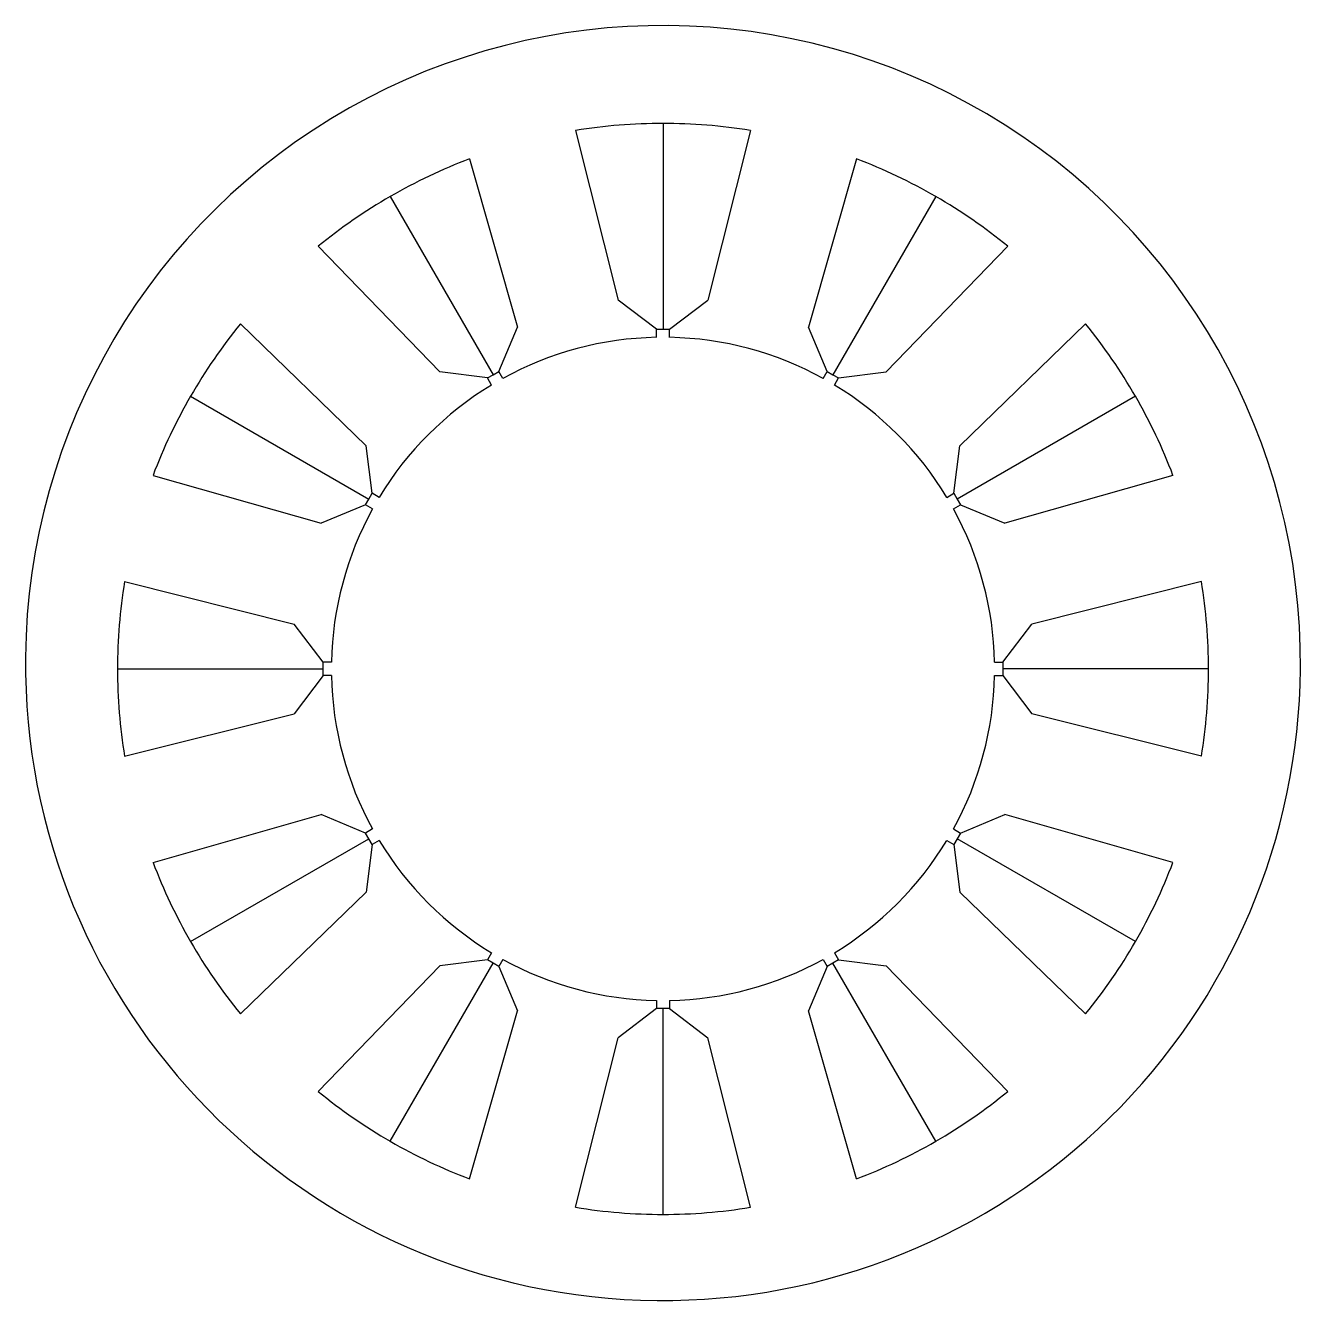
# Model space of a CAD drawing. Extents: x -43.3 to 43.3, y -42.9 to 43.7.
import ezdxf

# ---------------------------------------------------------------- set-up
doc = ezdxf.new("R2010")
doc.units = 0
doc.layers.add('default', color=7, linetype='CONTINUOUS')
doc.layers.add('layer1', color=7, linetype='CONTINUOUS')

msp = doc.modelspace()

# ---------------------------------------------------------------- linework, layer by layer
at = {"layer": 'default'}
for centre, radius, start, end in [((0, 0.4), 43.252, 359.47011, 179.47011), ((0, 0), 22.5, 91.14599, 118.85401), ((0, 0), 22.5, 61.14599, 88.85401), ((0, 0), 22.5, 121.14599, 148.85401), ((0, 0), 22.5, 31.14599, 58.85401), ((0, 0), 22.5, 151.14599, 178.85401), ((0, 0), 22.5, 1.14599, 28.85401), ((0, 0.4), 43.252, 179.47011, 269.47011), ((0, 0.4), 43.252, 269.47011, 359.47011), ((0, 0), 22.5, 181.14599, 208.85401), ((0, 0), 22.5, 331.14599, 358.85401), ((0, 0), 22.5, 211.14599, 238.85401), ((0, 0), 22.5, 301.14599, 328.85401), ((0, 0), 22.5, 241.14599, 268.85401), ((0, 0), 22.5, 271.14599, 298.85401)]:
    msp.add_arc(centre, radius, start, end, dxfattribs=at)
at = {"layer": 'layer1'}
for p, q in [((-5.93, 36.53), (-3.04, 25.02)), ((0, 37.008), (0, 23.05)), ((5.93, 36.53), (3.04, 25.02)), ((-13.129, 34.601), (-9.877, 23.188)), ((13.129, 34.601), (9.877, 23.188)), ((-18.504, 32.05), (-11.525, 19.962)), ((18.504, 32.05), (11.525, 19.962)), ((-23.401, 28.671), (-15.143, 20.148)), ((23.401, 28.671), (15.143, 20.148)), ((-0.45, 23.05), (-3.04, 25.02)), ((0.45, 23.05), (3.04, 25.02)), ((-28.671, 23.401), (-20.148, 15.143)), ((28.671, 23.401), (20.148, 15.143)), ((-11.135, 20.187), (-9.877, 23.188)), ((-0.45, 22.495), (-0.45, 23.05)), ((-0.45, 23.05), (0, 23.05)), ((0, 23.05), (0.45, 23.05)), ((0.45, 22.495), (0.45, 23.05)), ((11.135, 20.187), (9.877, 23.188)), ((-11.915, 19.737), (-15.143, 20.148)), ((-11.915, 19.737), (-11.525, 19.962)), ((-11.525, 19.962), (-11.135, 20.187)), ((-10.858, 19.707), (-11.135, 20.187)), ((10.858, 19.707), (11.135, 20.187)), ((11.135, 20.187), (11.525, 19.962)), ((11.525, 19.962), (11.915, 19.737)), ((11.915, 19.737), (15.143, 20.148)), ((-11.637, 19.257), (-11.915, 19.737)), ((11.637, 19.257), (11.915, 19.737)), ((-32.05, 18.504), (-19.962, 11.525)), ((32.05, 18.504), (19.962, 11.525)), ((-19.737, 11.915), (-20.148, 15.143)), ((19.737, 11.915), (20.148, 15.143)), ((-34.601, 13.129), (-23.188, 9.877)), ((34.601, 13.129), (23.188, 9.877)), ((-20.187, 11.135), (-19.962, 11.525)), ((-19.962, 11.525), (-19.737, 11.915)), ((-19.257, 11.637), (-19.737, 11.915)), ((19.257, 11.637), (19.737, 11.915)), ((19.737, 11.915), (19.962, 11.525)), ((19.962, 11.525), (20.187, 11.135)), ((-20.187, 11.135), (-23.188, 9.877)), ((-19.707, 10.858), (-20.187, 11.135)), ((19.707, 10.858), (20.187, 11.135)), ((20.187, 11.135), (23.188, 9.877)), ((-36.53, 5.93), (-25.02, 3.04)), ((36.53, 5.93), (25.02, 3.04)), ((-23.05, 0.45), (-25.02, 3.04)), ((23.05, 0.45), (25.02, 3.04)), ((-37.008, 0), (-23.05, 0)), ((-22.496, 0.45), (-23.05, 0.45)), ((-23.05, 0), (-23.05, 0.45)), ((-23.05, -0.45), (-23.05, 0)), ((22.495, 0.45), (23.05, 0.45)), ((23.05, 0.45), (23.05, 0)), ((-23.05, -0.45), (-25.02, -3.04)), ((-22.496, -0.45), (-23.05, -0.45)), ((22.495, -0.45), (23.05, -0.45)), ((23.05, 0), (23.05, -0.45)), ((37.008, 0), (23.05, 0)), ((23.05, -0.45), (25.02, -3.04)), ((-36.53, -5.93), (-25.02, -3.04)), ((36.53, -5.93), (25.02, -3.04)), ((-34.601, -13.129), (-23.188, -9.877)), ((-20.187, -11.135), (-23.188, -9.877)), ((20.187, -11.135), (23.188, -9.877)), ((34.601, -13.129), (23.188, -9.877)), ((-19.707, -10.858), (-20.187, -11.135)), ((-19.962, -11.525), (-20.187, -11.135)), ((19.707, -10.858), (20.187, -11.135)), ((20.187, -11.135), (19.962, -11.525)), ((-32.05, -18.504), (-19.962, -11.525)), ((-19.737, -11.915), (-20.148, -15.143)), ((-19.737, -11.915), (-19.962, -11.525)), ((-19.257, -11.637), (-19.737, -11.915)), ((19.257, -11.637), (19.737, -11.915)), ((19.962, -11.525), (19.737, -11.915)), ((19.737, -11.915), (20.148, -15.143)), ((32.05, -18.504), (19.962, -11.525)), ((-28.671, -23.401), (-20.148, -15.143)), ((28.671, -23.401), (20.148, -15.143)), ((-11.915, -19.737), (-15.143, -20.148)), ((-11.637, -19.257), (-11.915, -19.737)), ((-11.525, -19.962), (-11.915, -19.737)), ((-10.858, -19.707), (-11.135, -20.187)), ((10.858, -19.707), (11.135, -20.187)), ((11.915, -19.737), (11.525, -19.962)), ((11.637, -19.257), (11.915, -19.737)), ((11.915, -19.737), (15.143, -20.148)), ((-23.401, -28.671), (-15.143, -20.148)), ((-18.504, -32.05), (-11.525, -19.962)), ((-11.135, -20.187), (-11.525, -19.962)), ((-11.135, -20.187), (-9.877, -23.188)), ((11.135, -20.187), (9.877, -23.188)), ((11.525, -19.962), (11.135, -20.187)), ((18.504, -32.05), (11.525, -19.962)), ((23.401, -28.671), (15.143, -20.148)), ((-13.129, -34.601), (-9.877, -23.188)), ((-0.45, -23.05), (-3.04, -25.02)), ((-0.45, -22.496), (-0.45, -23.05)), ((0, -23.05), (-0.45, -23.05)), ((0.45, -23.05), (0, -23.05)), ((0, -37.008), (0, -23.05)), ((0.45, -22.496), (0.45, -23.05)), ((0.45, -23.05), (3.04, -25.02)), ((13.129, -34.601), (9.877, -23.188)), ((-5.93, -36.53), (-3.04, -25.02)), ((5.93, -36.53), (3.04, -25.02))]:
    msp.add_line(p, q, dxfattribs=at)
for centre, start, end in [((0, -0.002), 90, 99.22), ((0, -0.002), 80.78, 90), ((0.001, -0.002), 110.78, 120), ((-0.001, -0.002), 60, 69.22), ((0.001, -0.002), 120, 129.22), ((-0.001, -0.002), 50.78, 60), ((0.002, -0.001), 140.78, 150), ((-0.002, -0.001), 30, 39.22), ((0.002, -0.001), 150, 159.22), ((-0.002, -0.001), 20.78, 30), ((0.002, 0), 170.78, 180), ((-0.002, 0), 360, 9.22), ((0.002, 0), 180, 189.22), ((-0.002, 0), 350.78, 360), ((0.002, 0.001), 200.78, 210), ((-0.002, 0.001), 330, 339.22), ((0.002, 0.001), 210, 219.22), ((-0.002, 0.001), 320.78, 330), ((0.001, 0.002), 230.78, 240), ((-0.001, 0.002), 300, 309.22), ((0.001, 0.002), 240, 249.22), ((-0.001, 0.002), 290.78, 300), ((0, 0.002), 260.78, 270), ((0, 0.002), 270, 279.22)]:
    msp.add_arc(centre, 37.01, start, end, dxfattribs=at)

doc.saveas('drawing.dxf')
